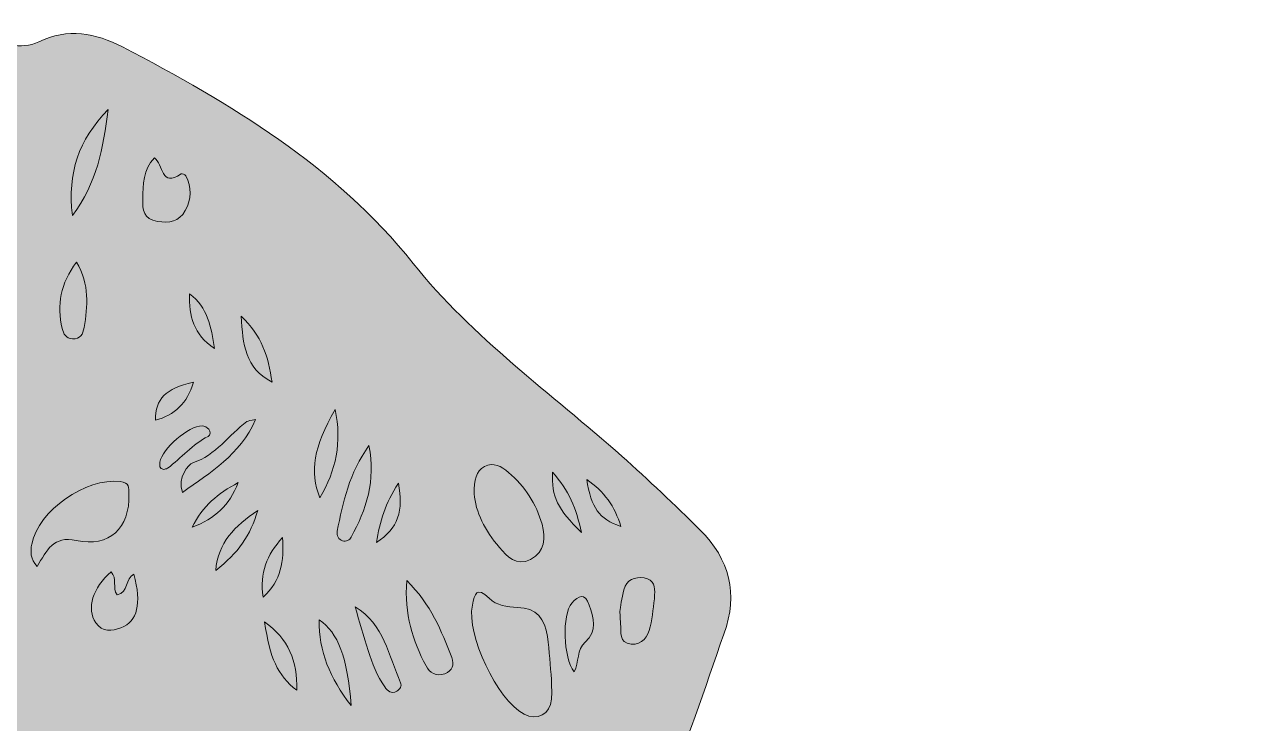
# Model space of a CAD drawing. Extents: x 702 to 1358, y -1339 to -460.
# Drawn here: x 1224.7 to 1358.4, y -767.5 to -690.4 of the extents above; entities that cross this region are included whole.
import ezdxf

# ---------------------------------------------------------------- set-up
doc = ezdxf.new("R2010")
doc.units = 0
doc.header["$MEASUREMENT"] = 0
doc.layers.add('katman 1', color=7, linetype='Continuous')

# ---------------------------------------------------------------- blocks, each defined once
blk = doc.blocks.new('block 2')
at = {"layer": 'katman 1', "true_color": 0xffffff}
h = blk.add_hatch(color=7, dxfattribs=at)
h.dxf.hatch_style = 2
edge = h.paths.add_edge_path()
edge.add_spline(control_points=[(1177.06, -716.67), (1179.68, -715.76), (1182.33, -715.51), (1184.85, -716.21), (1187.7, -717.01), (1189.81, -716.11), (1191.77, -714.26), (1197.84, -708.51), (1203.97, -702.82), (1209.95, -696.97), (1213.72, -693.28), (1217.85, -691.21), (1223.24, -692.66), (1224.25, -692.93), (1225.34, -692.82), (1226.32, -692.36), (1229.51, -690.83), (1232.58, -691.37), (1235.55, -692.92), (1247.48, -699.17), (1258.93, -705.94), (1267.59, -716.77), (1274.14, -724.95), (1282.78, -731.08), (1290.59, -738.01), (1293.55, -740.64), (1296.42, -743.37), (1299.23, -746.15), (1302.49, -749.38), (1303.46, -753.15), (1301.86, -757.61), (1299.69, -763.64), (1297.91, -769.8), (1294.88, -775.49), (1293.69, -777.74), (1292.33, -779.9), (1290.61, -781.77), (1289.56, -782.93), (1289.18, -784.13), (1289.47, -785.65), (1290.04, -788.57), (1289.19, -790.58), (1286.49, -792.37), (1278.05, -797.96), (1271.11, -805.21), (1265.57, -813.64), (1255.54, -828.89), (1244.19, -843.12), (1232.5, -857.09), (1218.29, -874.06), (1205.8, -892.28), (1193.17, -910.4), (1177.92, -932.27), (1162.11, -953.7), (1143.72, -973.1), (1135.9, -981.34), (1127.65, -989.12), (1118.9, -996.38), (1115.47, -999.23), (1115.39, -1000.23), (1118.28, -1003.69), (1130.39, -1018.17), (1143.2, -1032.14), (1153.76, -1047.83), (1175.99, -1080.84), (1201.85, -1111), (1226.96, -1141.76), (1237.58, -1154.76), (1248.13, -1167.81), (1256.68, -1182.35), (1260.02, -1188.02), (1264.3, -1193.02), (1269.07, -1197.6), (1281.48, -1209.49), (1292.09, -1222.9), (1301.45, -1237.25), (1315.68, -1259.06), (1332.01, -1279.21), (1349.13, -1298.77), (1352.29, -1302.38), (1355.04, -1306.3), (1357.07, -1310.62), (1358.29, -1313.22), (1358.4, -1316.13), (1356.89, -1318.75), (1352.5, -1326.4), (1346.3, -1332.39), (1339.28, -1337.6), (1337.79, -1338.7), (1335.79, -1338.64), (1334.58, -1338.03), (1331.65, -1336.54), (1328.39, -1336.5), (1325.43, -1335.26), (1318.52, -1332.38), (1312.57, -1328.08), (1306.79, -1323.46), (1296.11, -1314.95), (1285.73, -1306.05), (1275.28, -1297.27), (1272.81, -1295.2), (1270.29, -1293.15), (1267.4, -1291.78), (1257.4, -1287.02), (1249.67, -1279.58), (1242.35, -1271.51), (1227.71, -1255.36), (1213.52, -1238.83), (1199.15, -1222.45), (1197.45, -1220.51), (1195.5, -1218.95), (1193.21, -1217.79), (1167.66, -1204.86), (1144.37, -1188.55), (1123.8, -1168.76), (1094.46, -1140.55), (1063.53, -1114.09), (1033.99, -1086.12), (1030.76, -1083.07), (1030.37, -1083.16), (1027.09, -1086.3), (1010.64, -1102.05), (993.63, -1117.19), (976.68, -1132.39), (961.84, -1145.7), (947.41, -1159.44), (932.86, -1173.07), (916.23, -1188.66), (897.84, -1201.92), (877.66, -1212.51), (868.29, -1217.42), (860.49, -1223.95), (853.6, -1231.86), (840.41, -1247), (827.47, -1262.35), (813.71, -1276.98), (809.54, -1281.4), (805.06, -1285.53), (799.67, -1288.33), (790.56, -1293.06), (782.83, -1299.56), (775.13, -1306.19), (765.23, -1314.71), (755.14, -1323.01), (744.36, -1330.42), (738.85, -1334.2), (732.65, -1336.25), (726.34, -1338.06), (724.84, -1338.49), (723.33, -1338.23), (721.87, -1337.32), (715.82, -1333.53), (710.86, -1328.66), (706.81, -1322.82), (702.27, -1316.27), (702.25, -1312.59), (706.77, -1306.08), (711.8, -1298.83), (717.44, -1292.07), (723.25, -1285.46), (736.25, -1270.69), (747.91, -1254.91), (758.79, -1238.55), (768.54, -1223.89), (779.26, -1210.09), (792.01, -1197.88), (796.92, -1193.16), (801.21, -1187.82), (804.68, -1181.97), (813.39, -1167.26), (824.23, -1154.17), (835.02, -1141.01), (853.96, -1117.92), (873.56, -1095.34), (890.96, -1071.05), (907.27, -1048.29), (924.28, -1026.07), (941.84, -1004.26), (945.42, -999.81), (945.38, -999.26), (941.07, -995.58), (915.86, -974.03), (894.69, -948.87), (876.11, -921.56), (857.07, -893.57), (836.52, -866.76), (815.29, -840.44), (807.84, -831.2), (801.27, -821.3), (794.26, -811.74), (789.06, -804.66), (782.82, -798.56), (775.85, -793.21), (772.88, -790.92), (770.52, -788.33), (771.53, -784.14), (771.68, -783.5), (771.37, -782.94), (770.99, -782.49), (765.14, -775.52), (762.27, -767.15), (759.63, -758.66), (759.26, -757.45), (758.94, -756.22), (758.52, -755.03), (757.55, -752.34), (758.23, -750), (760.14, -748.04), (765.39, -742.64), (770.51, -737.11), (776.96, -733), (781.47, -730.14), (785.08, -726.19), (788.34, -721.98), (796.79, -711.13), (807.29, -702.82), (819.53, -696.65), (821.28, -695.77), (822.74, -694.5), (824.35, -693.41), (827.83, -691.05), (831.44, -690.43), (835.24, -692.67), (836.05, -693.15), (836.86, -693.3), (837.8, -692.92), (841.14, -691.61), (844.17, -692.49), (847.22, -694.08), (855.41, -698.34), (861.9, -704.55), (867.55, -711.69), (874.8, -720.85), (883.46, -728.69), (891.17, -737.41), (892.96, -739.43), (895.08, -741.12), (897.41, -742.49), (904.83, -746.86), (909.59, -753.33), (912.31, -761.38), (913.2, -764.02), (914.29, -766.5), (915.98, -768.74), (935.88, -794.96), (955.59, -821.33), (975.71, -847.38), (982.27, -855.86), (989.99, -863.44), (996.99, -871.59), (1004.73, -880.59), (1011.71, -890.22), (1019.94, -898.79), (1022.58, -901.54), (1025.26, -904.25), (1028.02, -906.87), (1030.3, -909.03), (1030.99, -909.02), (1033.25, -906.78), (1038.56, -901.53), (1043.61, -896.02), (1048.33, -890.23), (1061.76, -873.74), (1076.36, -858.25), (1089.82, -841.78), (1103.53, -825.01), (1116.23, -807.47), (1129.35, -790.24), (1133.96, -784.18), (1138.62, -778.16), (1143.31, -772.16), (1145.72, -769.07), (1147.55, -765.68), (1148.72, -761.95), (1151.6, -752.76), (1157.34, -745.89), (1165.61, -741.09), (1167.19, -740.17), (1168.48, -739.05), (1169.61, -737.61), (1173.94, -732.06), (1179.41, -727.56), (1183.97, -722.22), (1184.86, -721.18), (1186.62, -720.03), (1186.14, -718.9), (1185.64, -717.72), (1183.58, -718.2), (1182.21, -718.05), (1180.44, -717.85), (1178.61, -718.06), (1177.06, -716.67)], knot_values=[0, 0, 0, 0, 1, 1, 1, 2, 2, 2, 3, 3, 3, 4, 4, 4, 5, 5, 5, 6, 6, 6, 7, 7, 7, 8, 8, 8, 9, 9, 9, 10, 10, 10, 11, 11, 11, 12, 12, 12, 13, 13, 13, 14, 14, 14, 15, 15, 15, 16, 16, 16, 17, 17, 17, 18, 18, 18, 19, 19, 19, 20, 20, 20, 21, 21, 21, 22, 22, 22, 23, 23, 23, 24, 24, 24, 25, 25, 25, 26, 26, 26, 27, 27, 27, 28, 28, 28, 29, 29, 29, 30, 30, 30, 31, 31, 31, 32, 32, 32, 33, 33, 33, 34, 34, 34, 35, 35, 35, 36, 36, 36, 37, 37, 37, 38, 38, 38, 39, 39, 39, 40, 40, 40, 41, 41, 41, 42, 42, 42, 43, 43, 43, 44, 44, 44, 45, 45, 45, 46, 46, 46, 47, 47, 47, 48, 48, 48, 49, 49, 49, 50, 50, 50, 51, 51, 51, 52, 52, 52, 53, 53, 53, 54, 54, 54, 55, 55, 55, 56, 56, 56, 57, 57, 57, 58, 58, 58, 59, 59, 59, 60, 60, 60, 61, 61, 61, 62, 62, 62, 63, 63, 63, 64, 64, 64, 65, 65, 65, 66, 66, 66, 67, 67, 67, 68, 68, 68, 69, 69, 69, 70, 70, 70, 71, 71, 71, 72, 72, 72, 73, 73, 73, 74, 74, 74, 75, 75, 75, 76, 76, 76, 77, 77, 77, 78, 78, 78, 79, 79, 79, 80, 80, 80, 81, 81, 81, 82, 82, 82, 83, 83, 83, 84, 84, 84, 85, 85, 85, 86, 86, 86, 87, 87, 87, 88, 88, 88, 89, 89, 89, 90, 90, 90, 91, 91, 91, 92, 92, 92, 93, 93, 93, 94, 94, 94, 95, 95, 95, 96, 96, 96, 97, 97, 97, 97], degree=3, periodic=1)
at = {"layer": 'katman 1', "true_color": 0xf80000}
h = blk.add_hatch(color=1, dxfattribs=at)
h.dxf.hatch_style = 2
edge = h.paths.add_edge_path()
edge.add_spline(control_points=[(1230.02, -711.5), (1229.49, -706.77), (1230.66, -703.23), (1233.98, -699.8), (1233.4, -704.15), (1232.76, -707.87), (1230.02, -711.5)], knot_values=[0, 0, 0, 0, 1, 1, 1, 2, 2, 2, 2], degree=3, periodic=1)
at = {"layer": 'katman 1', "true_color": 0xfc0000}
h = blk.add_hatch(color=1, dxfattribs=at)
h.dxf.hatch_style = 2
edge = h.paths.add_edge_path()
edge.add_spline(control_points=[(1239.06, -705.14), (1240.04, -705.83), (1239.77, -708.5), (1242.02, -706.91), (1242.1, -706.85), (1242.45, -706.99), (1242.52, -707.12), (1243.17, -708.4), (1243.18, -709.7), (1242.47, -710.96), (1241.78, -712.2), (1240.69, -712.35), (1239.39, -712.15), (1237.86, -711.93), (1237.73, -710.84), (1237.78, -709.68), (1237.85, -708.09), (1237.79, -706.43), (1239.06, -705.14)], knot_values=[0, 0, 0, 0, 1, 1, 1, 2, 2, 2, 3, 3, 3, 4, 4, 4, 5, 5, 5, 6, 6, 6, 6], degree=3, periodic=1)
at = {"layer": 'katman 1', "true_color": 0xf80000}
h = blk.add_hatch(color=1, dxfattribs=at)
h.dxf.hatch_style = 2
edge = h.paths.add_edge_path()
edge.add_spline(control_points=[(1230.47, -716.63), (1231.95, -719.13), (1231.71, -721.48), (1231.32, -723.84), (1231.2, -724.56), (1230.89, -725.12), (1230.04, -725.1), (1229.31, -725.07), (1229.04, -724.54), (1228.9, -723.93), (1228.29, -721.36), (1228.72, -719), (1230.47, -716.63)], knot_values=[0, 0, 0, 0, 1, 1, 1, 2, 2, 2, 3, 3, 3, 4, 4, 4, 4], degree=3, periodic=1)
at = {"layer": 'katman 1', "true_color": 0xf10000}
h = blk.add_hatch(color=1, dxfattribs=at)
h.dxf.hatch_style = 2
edge = h.paths.add_edge_path()
edge.add_spline(control_points=[(1245.7, -726.15), (1243.32, -724.57), (1242.91, -722.58), (1242.92, -720.11), (1244.99, -721.66), (1245.29, -723.7), (1245.7, -726.15)], knot_values=[0, 0, 0, 0, 1, 1, 1, 2, 2, 2, 2], degree=3, periodic=1)
at = {"layer": 'katman 1', "true_color": 0xf40000}
h = blk.add_hatch(color=1, dxfattribs=at)
h.dxf.hatch_style = 2
edge = h.paths.add_edge_path()
edge.add_spline(control_points=[(1252.04, -729.86), (1249.03, -728.23), (1248.83, -725.76), (1248.63, -722.59), (1250.91, -724.77), (1251.61, -726.99), (1252.04, -729.86)], knot_values=[0, 0, 0, 0, 1, 1, 1, 2, 2, 2, 2], degree=3, periodic=1)
at = {"layer": 'katman 1', "true_color": 0xf00000}
h = blk.add_hatch(color=1, dxfattribs=at)
h.dxf.hatch_style = 2
edge = h.paths.add_edge_path()
edge.add_spline(control_points=[(1243.36, -729.87), (1242.7, -732.23), (1241.28, -733.47), (1239.17, -734.06), (1239.2, -731.68), (1240.25, -730.58), (1243.36, -729.87)], knot_values=[0, 0, 0, 0, 1, 1, 1, 2, 2, 2, 2], degree=3, periodic=1)
at = {"layer": 'katman 1', "true_color": 0xf90000}
h = blk.add_hatch(color=1, dxfattribs=at)
h.dxf.hatch_style = 2
edge = h.paths.add_edge_path()
edge.add_spline(control_points=[(1258.99, -732.87), (1259.75, -736.5), (1259.1, -739.57), (1257.3, -742.59), (1256.16, -739.68), (1256.61, -737.03), (1258.99, -732.87)], knot_values=[0, 0, 0, 0, 1, 1, 1, 2, 2, 2, 2], degree=3, periodic=1)
at = {"layer": 'katman 1', "true_color": 0xf30000}
h = blk.add_hatch(color=1, dxfattribs=at)
h.dxf.hatch_style = 2
edge = h.paths.add_edge_path()
edge.add_spline(control_points=[(1240.09, -739.47), (1239.57, -739.4), (1239.63, -739.08), (1239.68, -738.68), (1239.88, -737.23), (1242.86, -734.62), (1244.34, -734.68), (1244.59, -734.69), (1244.88, -734.86), (1245.07, -735.05), (1245.3, -735.29), (1245.25, -735.7), (1244.99, -735.83), (1243.26, -736.71), (1242.04, -738.22), (1240.5, -739.35), (1240.39, -739.43), (1240.23, -739.43), (1240.09, -739.47)], knot_values=[0, 0, 0, 0, 1, 1, 1, 2, 2, 2, 3, 3, 3, 4, 4, 4, 5, 5, 5, 6, 6, 6, 6], degree=3, periodic=1)
at = {"layer": 'katman 1', "true_color": 0xf40000}
h = blk.add_hatch(color=1, dxfattribs=at)
h.dxf.hatch_style = 2
edge = h.paths.add_edge_path()
edge.add_spline(control_points=[(1250.22, -733.99), (1248.47, -737.89), (1245.27, -739.77), (1242.17, -742), (1241.55, -740.35), (1242.86, -738.89), (1243.29, -738.75), (1245.87, -737.91), (1247.25, -735.67), (1249.26, -734.2), (1249.41, -734.09), (1249.66, -734.11), (1250.22, -733.99)], knot_values=[0, 0, 0, 0, 1, 1, 1, 2, 2, 2, 3, 3, 3, 4, 4, 4, 4], degree=3, periodic=1)
at = {"layer": 'katman 1', "true_color": 0xf50000}
h = blk.add_hatch(color=1, dxfattribs=at)
h.dxf.hatch_style = 2
edge = h.paths.add_edge_path()
edge.add_spline(control_points=[(1262.72, -736.83), (1263.48, -740.76), (1262.43, -743.9), (1260.76, -746.92), (1260.59, -747.24), (1260.2, -747.49), (1259.82, -747.34), (1259.39, -747.18), (1259.12, -746.79), (1259.22, -746.28), (1259.83, -743.09), (1260.55, -739.93), (1262.72, -736.83)], knot_values=[0, 0, 0, 0, 1, 1, 1, 2, 2, 2, 3, 3, 3, 4, 4, 4, 4], degree=3, periodic=1)
at = {"layer": 'katman 1', "true_color": 0xfd0000}
h = blk.add_hatch(color=1, dxfattribs=at)
h.dxf.hatch_style = 2
edge = h.paths.add_edge_path()
edge.add_spline(control_points=[(1274.32, -742.15), (1274.33, -740.64), (1274.49, -739.66), (1275.47, -739.16), (1276.47, -738.64), (1277.31, -739.13), (1278.1, -739.8), (1279.91, -741.34), (1281.17, -743.26), (1281.8, -745.52), (1282.21, -746.99), (1282.17, -748.56), (1280.52, -749.39), (1278.97, -750.18), (1277.96, -749.08), (1277.1, -748.07), (1275.54, -746.23), (1274.45, -744.14), (1274.32, -742.15)], knot_values=[0, 0, 0, 0, 1, 1, 1, 2, 2, 2, 3, 3, 3, 4, 4, 4, 5, 5, 5, 6, 6, 6, 6], degree=3, periodic=1)
h = blk.add_hatch(color=1, dxfattribs=at)
h.dxf.hatch_style = 2
edge = h.paths.add_edge_path()
edge.add_spline(control_points=[(1226.13, -750.16), (1225.37, -749.35), (1225.39, -748.51), (1225.54, -747.71), (1226.27, -743.99), (1231.5, -740.37), (1235.28, -740.8), (1236.33, -740.91), (1236.24, -741.52), (1236.26, -742.16), (1236.37, -745.96), (1234.11, -748.1), (1230.45, -747.29), (1227.93, -746.74), (1227.2, -748.41), (1226.13, -750.16)], knot_values=[0, 0, 0, 0, 1, 1, 1, 2, 2, 2, 3, 3, 3, 4, 4, 4, 5, 5, 5, 5], degree=3, periodic=1)
at = {"layer": 'katman 1', "true_color": 0xef0000}
h = blk.add_hatch(color=1, dxfattribs=at)
h.dxf.hatch_style = 2
edge = h.paths.add_edge_path()
edge.add_spline(control_points=[(1286.14, -746.43), (1283.49, -743.82), (1282.85, -742.5), (1282.97, -739.79), (1284.73, -741.74), (1285.6, -743.81), (1286.14, -746.43)], knot_values=[0, 0, 0, 0, 1, 1, 1, 2, 2, 2, 2], degree=3, periodic=1)
at = {"layer": 'katman 1', "true_color": 0xec0000}
h = blk.add_hatch(color=1, dxfattribs=at)
h.dxf.hatch_style = 2
edge = h.paths.add_edge_path()
edge.add_spline(control_points=[(1286.74, -740.58), (1288.63, -741.88), (1289.84, -743.55), (1290.49, -745.75), (1288.08, -744.91), (1287.21, -743.7), (1286.74, -740.58)], knot_values=[0, 0, 0, 0, 1, 1, 1, 2, 2, 2, 2], degree=3, periodic=1)
at = {"layer": 'katman 1', "true_color": 0xef0000}
h = blk.add_hatch(color=1, dxfattribs=at)
h.dxf.hatch_style = 2
edge = h.paths.add_edge_path()
edge.add_spline(control_points=[(1248.31, -740.93), (1247.32, -743.45), (1245.79, -744.87), (1243.23, -745.85), (1244.41, -743.45), (1246.03, -742.14), (1248.31, -740.93)], knot_values=[0, 0, 0, 0, 1, 1, 1, 2, 2, 2, 2], degree=3, periodic=1)
at = {"layer": 'katman 1', "true_color": 0xe60101}
h = blk.add_hatch(color=1, dxfattribs=at)
h.dxf.hatch_style = 2
edge = h.paths.add_edge_path()
edge.add_spline(control_points=[(1265.96, -741), (1266.55, -743.99), (1265.95, -745.98), (1263.54, -747.53), (1263.94, -745.2), (1264.5, -743.2), (1265.96, -741)], knot_values=[0, 0, 0, 0, 1, 1, 1, 2, 2, 2, 2], degree=3, periodic=1)
at = {"layer": 'katman 1', "true_color": 0xec0101}
h = blk.add_hatch(color=1, dxfattribs=at)
h.dxf.hatch_style = 2
edge = h.paths.add_edge_path()
edge.add_spline(control_points=[(1250.45, -744), (1249.67, -746.75), (1248.31, -748.66), (1245.82, -750.61), (1246.1, -747.53), (1247.89, -745.71), (1250.45, -744)], knot_values=[0, 0, 0, 0, 1, 1, 1, 2, 2, 2, 2], degree=3, periodic=1)
at = {"layer": 'katman 1', "true_color": 0xf40000}
h = blk.add_hatch(color=1, dxfattribs=at)
h.dxf.hatch_style = 2
edge = h.paths.add_edge_path()
edge.add_spline(control_points=[(1253.19, -746.98), (1253.39, -749.61), (1253.05, -751.68), (1251.06, -753.54), (1250.65, -750.84), (1251.45, -748.94), (1253.19, -746.98)], knot_values=[0, 0, 0, 0, 1, 1, 1, 2, 2, 2, 2], degree=3, periodic=1)
at = {"layer": 'katman 1', "true_color": 0xfb0000}
h = blk.add_hatch(color=1, dxfattribs=at)
h.dxf.hatch_style = 2
edge = h.paths.add_edge_path()
edge.add_spline(control_points=[(1234.29, -750.77), (1234.99, -751.46), (1234.4, -752.51), (1234.95, -753.28), (1236.24, -753.05), (1235.83, -751.47), (1236.8, -751.01), (1237.66, -754.3), (1237.23, -756.18), (1235.38, -756.91), (1234.38, -757.31), (1233.34, -757.45), (1232.6, -756.36), (1231.55, -754.83), (1232.27, -752.46), (1234.29, -750.77)], knot_values=[0, 0, 0, 0, 1, 1, 1, 2, 2, 2, 3, 3, 3, 4, 4, 4, 5, 5, 5, 5], degree=3, periodic=1)
at = {"layer": 'katman 1', "true_color": 0xfc0000}
h = blk.add_hatch(color=1, dxfattribs=at)
h.dxf.hatch_style = 2
edge = h.paths.add_edge_path()
edge.add_spline(control_points=[(1290.39, -755.13), (1290.47, -754.62), (1290.57, -753.66), (1290.82, -752.73), (1291.12, -751.6), (1292.02, -751.28), (1293.08, -751.43), (1294.16, -751.6), (1294.28, -752.47), (1294.22, -753.3), (1294.13, -754.48), (1293.98, -755.66), (1293.73, -756.81), (1293.49, -757.88), (1292.88, -758.83), (1291.63, -758.72), (1290.22, -758.6), (1290.55, -757.38), (1290.47, -756.47), (1290.44, -756.17), (1290.43, -755.88), (1290.39, -755.13)], knot_values=[0, 0, 0, 0, 1, 1, 1, 2, 2, 2, 3, 3, 3, 4, 4, 4, 5, 5, 5, 6, 6, 6, 7, 7, 7, 7], degree=3, periodic=1)
at = {"layer": 'katman 1', "true_color": 0xf90000}
h = blk.add_hatch(color=1, dxfattribs=at)
h.dxf.hatch_style = 2
edge = h.paths.add_edge_path()
edge.add_spline(control_points=[(1266.88, -751.72), (1269.6, -754.35), (1270.69, -757.28), (1271.84, -760.18), (1272.18, -761.03), (1271.92, -761.64), (1271.08, -761.98), (1270.12, -762.36), (1269.42, -761.86), (1269.02, -761.11), (1267.53, -758.35), (1266.62, -755.43), (1266.88, -751.72)], knot_values=[0, 0, 0, 0, 1, 1, 1, 2, 2, 2, 3, 3, 3, 4, 4, 4, 4], degree=3, periodic=1)
at = {"layer": 'katman 1', "true_color": 0xfd0000}
h = blk.add_hatch(color=1, dxfattribs=at)
h.dxf.hatch_style = 2
edge = h.paths.add_edge_path()
edge.add_spline(control_points=[(1282.85, -762.61), (1282.85, -763.43), (1282.9, -764.11), (1282.84, -764.77), (1282.69, -766.45), (1281.28, -767.21), (1279.82, -766.43), (1276.81, -764.82), (1273.46, -757.7), (1274.12, -754.43), (1274.38, -753.17), (1274.6, -752.32), (1275.97, -753.66), (1276.79, -754.46), (1277.97, -754.65), (1279.09, -754.67), (1281.22, -754.71), (1282.14, -755.98), (1282.39, -757.88), (1282.61, -759.5), (1282.71, -761.13), (1282.85, -762.61)], knot_values=[0, 0, 0, 0, 1, 1, 1, 2, 2, 2, 3, 3, 3, 4, 4, 4, 5, 5, 5, 6, 6, 6, 7, 7, 7, 7], degree=3, periodic=1)
at = {"layer": 'katman 1', "true_color": 0xf40000}
h = blk.add_hatch(color=1, dxfattribs=at)
h.dxf.hatch_style = 2
edge = h.paths.add_edge_path()
edge.add_spline(control_points=[(1285.35, -761.79), (1284.12, -760.19), (1283.99, -755.5), (1285.09, -754.2), (1285.81, -753.36), (1286.55, -753.03), (1287.01, -754.41), (1287.48, -755.82), (1287.98, -757.24), (1286.56, -758.5), (1285.64, -759.32), (1285.87, -760.69), (1285.35, -761.79)], knot_values=[0, 0, 0, 0, 1, 1, 1, 2, 2, 2, 3, 3, 3, 4, 4, 4, 4], degree=3, periodic=1)
at = {"layer": 'katman 1', "true_color": 0xf70000}
h = blk.add_hatch(color=1, dxfattribs=at)
h.dxf.hatch_style = 2
edge = h.paths.add_edge_path()
edge.add_spline(control_points=[(1261.19, -754.6), (1264.41, -756.55), (1264.87, -760), (1266.21, -762.97), (1266.36, -763.31), (1266.15, -763.69), (1265.79, -763.9), (1265.18, -764.27), (1264.78, -763.85), (1264.48, -763.44), (1263.61, -762.24), (1263.09, -760.84), (1262.63, -759.44), (1262.1, -757.84), (1261.67, -756.21), (1261.19, -754.6)], knot_values=[0, 0, 0, 0, 1, 1, 1, 2, 2, 2, 3, 3, 3, 4, 4, 4, 5, 5, 5, 5], degree=3, periodic=1)
at = {"layer": 'katman 1', "true_color": 0xef0000}
h = blk.add_hatch(color=1, dxfattribs=at)
h.dxf.hatch_style = 2
edge = h.paths.add_edge_path()
edge.add_spline(control_points=[(1251.22, -756.25), (1253.81, -758.19), (1254.89, -760.51), (1254.75, -763.81), (1252.63, -762.09), (1251.78, -760.28), (1251.22, -756.25)], knot_values=[0, 0, 0, 0, 1, 1, 1, 2, 2, 2, 2], degree=3, periodic=1)
at = {"layer": 'katman 1', "true_color": 0xf20000}
h = blk.add_hatch(color=1, dxfattribs=at)
h.dxf.hatch_style = 2
edge = h.paths.add_edge_path()
edge.add_spline(control_points=[(1260.76, -765.49), (1258.41, -762.42), (1257.15, -759.52), (1257.24, -756.04), (1259.33, -757.5), (1260.34, -760.11), (1260.76, -765.49)], knot_values=[0, 0, 0, 0, 1, 1, 1, 2, 2, 2, 2], degree=3, periodic=1)
at = {"layer": 'katman 1', "lineweight": 0}
for points, knots in [([(1177.06, -716.67), (1179.68, -715.76), (1182.33, -715.51), (1184.85, -716.21), (1187.7, -717.01), (1189.81, -716.11), (1191.77, -714.26), (1197.84, -708.51), (1203.97, -702.82), (1209.95, -696.97), (1213.72, -693.28), (1217.85, -691.21), (1223.24, -692.66), (1224.25, -692.93), (1225.34, -692.82), (1226.32, -692.36), (1229.51, -690.83), (1232.58, -691.37), (1235.55, -692.92), (1247.48, -699.17), (1258.93, -705.94), (1267.59, -716.77), (1274.14, -724.95), (1282.78, -731.08), (1290.59, -738.01), (1293.55, -740.64), (1296.42, -743.37), (1299.23, -746.15), (1302.49, -749.38), (1303.46, -753.15), (1301.86, -757.61), (1299.69, -763.64), (1297.91, -769.8), (1294.88, -775.49), (1293.69, -777.74), (1292.33, -779.9), (1290.61, -781.77), (1289.56, -782.93), (1289.18, -784.13), (1289.47, -785.65), (1290.04, -788.57), (1289.19, -790.58), (1286.49, -792.37), (1278.05, -797.96), (1271.11, -805.21), (1265.57, -813.64), (1255.54, -828.89), (1244.19, -843.12), (1232.5, -857.09), (1218.29, -874.06), (1205.8, -892.28), (1193.17, -910.4), (1177.92, -932.27), (1162.11, -953.7), (1143.72, -973.1), (1135.9, -981.34), (1127.65, -989.12), (1118.9, -996.38), (1115.47, -999.23), (1115.39, -1000.23), (1118.28, -1003.69), (1130.39, -1018.17), (1143.2, -1032.14), (1153.76, -1047.83), (1175.99, -1080.84), (1201.85, -1111), (1226.96, -1141.76), (1237.58, -1154.76), (1248.13, -1167.81), (1256.68, -1182.35), (1260.02, -1188.02), (1264.3, -1193.02), (1269.07, -1197.6), (1281.48, -1209.49), (1292.09, -1222.9), (1301.45, -1237.25), (1315.68, -1259.06), (1332.01, -1279.21), (1349.13, -1298.77), (1352.29, -1302.38), (1355.04, -1306.3), (1357.07, -1310.62), (1358.29, -1313.22), (1358.4, -1316.13), (1356.89, -1318.75), (1352.5, -1326.4), (1346.3, -1332.39), (1339.28, -1337.6), (1337.79, -1338.7), (1335.79, -1338.64), (1334.58, -1338.03), (1331.65, -1336.54), (1328.39, -1336.5), (1325.43, -1335.26), (1318.52, -1332.38), (1312.57, -1328.08), (1306.79, -1323.46), (1296.11, -1314.95), (1285.73, -1306.05), (1275.28, -1297.27), (1272.81, -1295.2), (1270.29, -1293.15), (1267.4, -1291.78), (1257.4, -1287.02), (1249.67, -1279.58), (1242.35, -1271.51), (1227.71, -1255.36), (1213.52, -1238.83), (1199.15, -1222.45), (1197.45, -1220.51), (1195.5, -1218.95), (1193.21, -1217.79), (1167.66, -1204.86), (1144.37, -1188.55), (1123.8, -1168.76), (1094.46, -1140.55), (1063.53, -1114.09), (1033.99, -1086.12), (1030.76, -1083.07), (1030.37, -1083.16), (1027.09, -1086.3), (1010.64, -1102.05), (993.63, -1117.19), (976.68, -1132.39), (961.84, -1145.7), (947.41, -1159.44), (932.86, -1173.07), (916.23, -1188.66), (897.84, -1201.92), (877.66, -1212.51), (868.29, -1217.42), (860.49, -1223.95), (853.6, -1231.86), (840.41, -1247), (827.47, -1262.35), (813.71, -1276.98), (809.54, -1281.4), (805.06, -1285.53), (799.67, -1288.33), (790.56, -1293.06), (782.83, -1299.56), (775.13, -1306.19), (765.23, -1314.71), (755.14, -1323.01), (744.36, -1330.42), (738.85, -1334.2), (732.65, -1336.25), (726.34, -1338.06), (724.84, -1338.49), (723.33, -1338.23), (721.87, -1337.32), (715.82, -1333.53), (710.86, -1328.66), (706.81, -1322.82), (702.27, -1316.27), (702.25, -1312.59), (706.77, -1306.08), (711.8, -1298.83), (717.44, -1292.07), (723.25, -1285.46), (736.25, -1270.69), (747.91, -1254.91), (758.79, -1238.55), (768.54, -1223.89), (779.26, -1210.09), (792.01, -1197.88), (796.92, -1193.16), (801.21, -1187.82), (804.68, -1181.97), (813.39, -1167.26), (824.23, -1154.17), (835.02, -1141.01), (853.96, -1117.92), (873.56, -1095.34), (890.96, -1071.05), (907.27, -1048.29), (924.28, -1026.07), (941.84, -1004.26), (945.42, -999.81), (945.38, -999.26), (941.07, -995.58), (915.86, -974.03), (894.69, -948.87), (876.11, -921.56), (857.07, -893.57), (836.52, -866.76), (815.29, -840.44), (807.84, -831.2), (801.27, -821.3), (794.26, -811.74), (789.06, -804.66), (782.82, -798.56), (775.85, -793.21), (772.88, -790.92), (770.52, -788.33), (771.53, -784.14), (771.68, -783.5), (771.37, -782.94), (770.99, -782.49), (765.14, -775.52), (762.27, -767.15), (759.63, -758.66), (759.26, -757.45), (758.94, -756.22), (758.52, -755.03), (757.55, -752.34), (758.23, -750), (760.14, -748.04), (765.39, -742.64), (770.51, -737.11), (776.96, -733), (781.47, -730.14), (785.08, -726.19), (788.34, -721.98), (796.79, -711.13), (807.29, -702.82), (819.53, -696.65), (821.28, -695.77), (822.74, -694.5), (824.35, -693.41), (827.83, -691.05), (831.44, -690.43), (835.24, -692.67), (836.05, -693.15), (836.86, -693.3), (837.8, -692.92), (841.14, -691.61), (844.17, -692.49), (847.22, -694.08), (855.41, -698.34), (861.9, -704.55), (867.55, -711.69), (874.8, -720.85), (883.46, -728.69), (891.17, -737.41), (892.96, -739.43), (895.08, -741.12), (897.41, -742.49), (904.83, -746.86), (909.59, -753.33), (912.31, -761.38), (913.2, -764.02), (914.29, -766.5), (915.98, -768.74), (935.88, -794.96), (955.59, -821.33), (975.71, -847.38), (982.27, -855.86), (989.99, -863.44), (996.99, -871.59), (1004.73, -880.59), (1011.71, -890.22), (1019.94, -898.79), (1022.58, -901.54), (1025.26, -904.25), (1028.02, -906.87), (1030.3, -909.03), (1030.99, -909.02), (1033.25, -906.78), (1038.56, -901.53), (1043.61, -896.02), (1048.33, -890.23), (1061.76, -873.74), (1076.36, -858.25), (1089.82, -841.78), (1103.53, -825.01), (1116.23, -807.47), (1129.35, -790.24), (1133.96, -784.18), (1138.62, -778.16), (1143.31, -772.16), (1145.72, -769.07), (1147.55, -765.68), (1148.72, -761.95), (1151.6, -752.76), (1157.34, -745.89), (1165.61, -741.09), (1167.19, -740.17), (1168.48, -739.05), (1169.61, -737.61), (1173.94, -732.06), (1179.41, -727.56), (1183.97, -722.22), (1184.86, -721.18), (1186.62, -720.03), (1186.14, -718.9), (1185.64, -717.72), (1183.58, -718.2), (1182.21, -718.05), (1180.44, -717.85), (1178.61, -718.06), (1177.06, -716.67)], [0, 0, 0, 0, 1, 1, 1, 2, 2, 2, 3, 3, 3, 4, 4, 4, 5, 5, 5, 6, 6, 6, 7, 7, 7, 8, 8, 8, 9, 9, 9, 10, 10, 10, 11, 11, 11, 12, 12, 12, 13, 13, 13, 14, 14, 14, 15, 15, 15, 16, 16, 16, 17, 17, 17, 18, 18, 18, 19, 19, 19, 20, 20, 20, 21, 21, 21, 22, 22, 22, 23, 23, 23, 24, 24, 24, 25, 25, 25, 26, 26, 26, 27, 27, 27, 28, 28, 28, 29, 29, 29, 30, 30, 30, 31, 31, 31, 32, 32, 32, 33, 33, 33, 34, 34, 34, 35, 35, 35, 36, 36, 36, 37, 37, 37, 38, 38, 38, 39, 39, 39, 40, 40, 40, 41, 41, 41, 42, 42, 42, 43, 43, 43, 44, 44, 44, 45, 45, 45, 46, 46, 46, 47, 47, 47, 48, 48, 48, 49, 49, 49, 50, 50, 50, 51, 51, 51, 52, 52, 52, 53, 53, 53, 54, 54, 54, 55, 55, 55, 56, 56, 56, 57, 57, 57, 58, 58, 58, 59, 59, 59, 60, 60, 60, 61, 61, 61, 62, 62, 62, 63, 63, 63, 64, 64, 64, 65, 65, 65, 66, 66, 66, 67, 67, 67, 68, 68, 68, 69, 69, 69, 70, 70, 70, 71, 71, 71, 72, 72, 72, 73, 73, 73, 74, 74, 74, 75, 75, 75, 76, 76, 76, 77, 77, 77, 78, 78, 78, 79, 79, 79, 80, 80, 80, 81, 81, 81, 82, 82, 82, 83, 83, 83, 84, 84, 84, 85, 85, 85, 86, 86, 86, 87, 87, 87, 88, 88, 88, 89, 89, 89, 90, 90, 90, 91, 91, 91, 92, 92, 92, 93, 93, 93, 94, 94, 94, 95, 95, 95, 96, 96, 96, 97, 97, 97, 97]), ([(1230.02, -711.5), (1229.49, -706.77), (1230.66, -703.23), (1233.98, -699.8), (1233.4, -704.15), (1232.76, -707.87), (1230.02, -711.5)], [0, 0, 0, 0, 1, 1, 1, 2, 2, 2, 2]), ([(1239.06, -705.14), (1240.04, -705.83), (1239.77, -708.5), (1242.02, -706.91), (1242.1, -706.85), (1242.45, -706.99), (1242.52, -707.12), (1243.17, -708.4), (1243.18, -709.7), (1242.47, -710.96), (1241.78, -712.2), (1240.69, -712.35), (1239.39, -712.15), (1237.86, -711.93), (1237.73, -710.84), (1237.78, -709.68), (1237.85, -708.09), (1237.79, -706.43), (1239.06, -705.14)], [0, 0, 0, 0, 1, 1, 1, 2, 2, 2, 3, 3, 3, 4, 4, 4, 5, 5, 5, 6, 6, 6, 6]), ([(1230.47, -716.63), (1231.95, -719.13), (1231.71, -721.48), (1231.32, -723.84), (1231.2, -724.56), (1230.89, -725.12), (1230.04, -725.1), (1229.31, -725.07), (1229.04, -724.54), (1228.9, -723.93), (1228.29, -721.36), (1228.72, -719), (1230.47, -716.63)], [0, 0, 0, 0, 1, 1, 1, 2, 2, 2, 3, 3, 3, 4, 4, 4, 4]), ([(1245.7, -726.15), (1243.32, -724.57), (1242.91, -722.58), (1242.92, -720.11), (1244.99, -721.66), (1245.29, -723.7), (1245.7, -726.15)], [0, 0, 0, 0, 1, 1, 1, 2, 2, 2, 2]), ([(1252.04, -729.86), (1249.03, -728.23), (1248.83, -725.76), (1248.63, -722.59), (1250.91, -724.77), (1251.61, -726.99), (1252.04, -729.86)], [0, 0, 0, 0, 1, 1, 1, 2, 2, 2, 2]), ([(1243.36, -729.87), (1242.7, -732.23), (1241.28, -733.47), (1239.17, -734.06), (1239.2, -731.68), (1240.25, -730.58), (1243.36, -729.87)], [0, 0, 0, 0, 1, 1, 1, 2, 2, 2, 2]), ([(1258.99, -732.87), (1259.75, -736.5), (1259.1, -739.57), (1257.3, -742.59), (1256.16, -739.68), (1256.61, -737.03), (1258.99, -732.87)], [0, 0, 0, 0, 1, 1, 1, 2, 2, 2, 2]), ([(1240.09, -739.47), (1239.57, -739.4), (1239.63, -739.08), (1239.68, -738.68), (1239.88, -737.23), (1242.86, -734.62), (1244.34, -734.68), (1244.59, -734.69), (1244.88, -734.86), (1245.07, -735.05), (1245.3, -735.29), (1245.25, -735.7), (1244.99, -735.83), (1243.26, -736.71), (1242.04, -738.22), (1240.5, -739.35), (1240.39, -739.43), (1240.23, -739.43), (1240.09, -739.47)], [0, 0, 0, 0, 1, 1, 1, 2, 2, 2, 3, 3, 3, 4, 4, 4, 5, 5, 5, 6, 6, 6, 6]), ([(1250.22, -733.99), (1248.47, -737.89), (1245.27, -739.77), (1242.17, -742), (1241.55, -740.35), (1242.86, -738.89), (1243.29, -738.75), (1245.87, -737.91), (1247.25, -735.67), (1249.26, -734.2), (1249.41, -734.09), (1249.66, -734.11), (1250.22, -733.99)], [0, 0, 0, 0, 1, 1, 1, 2, 2, 2, 3, 3, 3, 4, 4, 4, 4]), ([(1262.72, -736.83), (1263.48, -740.76), (1262.43, -743.9), (1260.76, -746.92), (1260.59, -747.24), (1260.2, -747.49), (1259.82, -747.34), (1259.39, -747.18), (1259.12, -746.79), (1259.22, -746.28), (1259.83, -743.09), (1260.55, -739.93), (1262.72, -736.83)], [0, 0, 0, 0, 1, 1, 1, 2, 2, 2, 3, 3, 3, 4, 4, 4, 4]), ([(1274.32, -742.15), (1274.33, -740.64), (1274.49, -739.66), (1275.47, -739.16), (1276.47, -738.64), (1277.31, -739.13), (1278.1, -739.8), (1279.91, -741.34), (1281.17, -743.26), (1281.8, -745.52), (1282.21, -746.99), (1282.17, -748.56), (1280.52, -749.39), (1278.97, -750.18), (1277.96, -749.08), (1277.1, -748.07), (1275.54, -746.23), (1274.45, -744.14), (1274.32, -742.15)], [0, 0, 0, 0, 1, 1, 1, 2, 2, 2, 3, 3, 3, 4, 4, 4, 5, 5, 5, 6, 6, 6, 6]), ([(1226.13, -750.16), (1225.37, -749.35), (1225.39, -748.51), (1225.54, -747.71), (1226.27, -743.99), (1231.5, -740.37), (1235.28, -740.8), (1236.33, -740.91), (1236.24, -741.52), (1236.26, -742.16), (1236.37, -745.96), (1234.11, -748.1), (1230.45, -747.29), (1227.93, -746.74), (1227.2, -748.41), (1226.13, -750.16)], [0, 0, 0, 0, 1, 1, 1, 2, 2, 2, 3, 3, 3, 4, 4, 4, 5, 5, 5, 5]), ([(1286.14, -746.43), (1283.49, -743.82), (1282.85, -742.5), (1282.97, -739.79), (1284.73, -741.74), (1285.6, -743.81), (1286.14, -746.43)], [0, 0, 0, 0, 1, 1, 1, 2, 2, 2, 2]), ([(1286.74, -740.58), (1288.63, -741.88), (1289.84, -743.55), (1290.49, -745.75), (1288.08, -744.91), (1287.21, -743.7), (1286.74, -740.58)], [0, 0, 0, 0, 1, 1, 1, 2, 2, 2, 2]), ([(1248.31, -740.93), (1247.32, -743.45), (1245.79, -744.87), (1243.23, -745.85), (1244.41, -743.45), (1246.03, -742.14), (1248.31, -740.93)], [0, 0, 0, 0, 1, 1, 1, 2, 2, 2, 2]), ([(1265.96, -741), (1266.55, -743.99), (1265.95, -745.98), (1263.54, -747.53), (1263.94, -745.2), (1264.5, -743.2), (1265.96, -741)], [0, 0, 0, 0, 1, 1, 1, 2, 2, 2, 2]), ([(1250.45, -744), (1249.67, -746.75), (1248.31, -748.66), (1245.82, -750.61), (1246.1, -747.53), (1247.89, -745.71), (1250.45, -744)], [0, 0, 0, 0, 1, 1, 1, 2, 2, 2, 2]), ([(1253.19, -746.98), (1253.39, -749.61), (1253.05, -751.68), (1251.06, -753.54), (1250.65, -750.84), (1251.45, -748.94), (1253.19, -746.98)], [0, 0, 0, 0, 1, 1, 1, 2, 2, 2, 2]), ([(1234.29, -750.77), (1234.99, -751.46), (1234.4, -752.51), (1234.95, -753.28), (1236.24, -753.05), (1235.83, -751.47), (1236.8, -751.01), (1237.66, -754.3), (1237.23, -756.18), (1235.38, -756.91), (1234.38, -757.31), (1233.34, -757.45), (1232.6, -756.36), (1231.55, -754.83), (1232.27, -752.46), (1234.29, -750.77)], [0, 0, 0, 0, 1, 1, 1, 2, 2, 2, 3, 3, 3, 4, 4, 4, 5, 5, 5, 5]), ([(1290.39, -755.13), (1290.47, -754.62), (1290.57, -753.66), (1290.82, -752.73), (1291.12, -751.6), (1292.02, -751.28), (1293.08, -751.43), (1294.16, -751.6), (1294.28, -752.47), (1294.22, -753.3), (1294.13, -754.48), (1293.98, -755.66), (1293.73, -756.81), (1293.49, -757.88), (1292.88, -758.83), (1291.63, -758.72), (1290.22, -758.6), (1290.55, -757.38), (1290.47, -756.47), (1290.44, -756.17), (1290.43, -755.88), (1290.39, -755.13)], [0, 0, 0, 0, 1, 1, 1, 2, 2, 2, 3, 3, 3, 4, 4, 4, 5, 5, 5, 6, 6, 6, 7, 7, 7, 7]), ([(1266.88, -751.72), (1269.6, -754.35), (1270.69, -757.28), (1271.84, -760.18), (1272.18, -761.03), (1271.92, -761.64), (1271.08, -761.98), (1270.12, -762.36), (1269.42, -761.86), (1269.02, -761.11), (1267.53, -758.35), (1266.62, -755.43), (1266.88, -751.72)], [0, 0, 0, 0, 1, 1, 1, 2, 2, 2, 3, 3, 3, 4, 4, 4, 4]), ([(1282.85, -762.61), (1282.85, -763.43), (1282.9, -764.11), (1282.84, -764.77), (1282.69, -766.45), (1281.28, -767.21), (1279.82, -766.43), (1276.81, -764.82), (1273.46, -757.7), (1274.12, -754.43), (1274.38, -753.17), (1274.6, -752.32), (1275.97, -753.66), (1276.79, -754.46), (1277.97, -754.65), (1279.09, -754.67), (1281.22, -754.71), (1282.14, -755.98), (1282.39, -757.88), (1282.61, -759.5), (1282.71, -761.13), (1282.85, -762.61)], [0, 0, 0, 0, 1, 1, 1, 2, 2, 2, 3, 3, 3, 4, 4, 4, 5, 5, 5, 6, 6, 6, 7, 7, 7, 7]), ([(1285.35, -761.79), (1284.12, -760.19), (1283.99, -755.5), (1285.09, -754.2), (1285.81, -753.36), (1286.55, -753.03), (1287.01, -754.41), (1287.48, -755.82), (1287.98, -757.24), (1286.56, -758.5), (1285.64, -759.32), (1285.87, -760.69), (1285.35, -761.79)], [0, 0, 0, 0, 1, 1, 1, 2, 2, 2, 3, 3, 3, 4, 4, 4, 4]), ([(1261.19, -754.6), (1264.41, -756.55), (1264.87, -760), (1266.21, -762.97), (1266.36, -763.31), (1266.15, -763.69), (1265.79, -763.9), (1265.18, -764.27), (1264.78, -763.85), (1264.48, -763.44), (1263.61, -762.24), (1263.09, -760.84), (1262.63, -759.44), (1262.1, -757.84), (1261.67, -756.21), (1261.19, -754.6)], [0, 0, 0, 0, 1, 1, 1, 2, 2, 2, 3, 3, 3, 4, 4, 4, 5, 5, 5, 5]), ([(1251.22, -756.25), (1253.81, -758.19), (1254.89, -760.51), (1254.75, -763.81), (1252.63, -762.09), (1251.78, -760.28), (1251.22, -756.25)], [0, 0, 0, 0, 1, 1, 1, 2, 2, 2, 2]), ([(1260.76, -765.49), (1258.41, -762.42), (1257.15, -759.52), (1257.24, -756.04), (1259.33, -757.5), (1260.34, -760.11), (1260.76, -765.49)], [0, 0, 0, 0, 1, 1, 1, 2, 2, 2, 2])]:
    blk.add_open_spline(points, degree=3, knots=knots, dxfattribs=at)

msp = doc.modelspace()

# ---------------------------------------------------------------- block references
at = {"layer": 'katman 1'}
msp.add_blockref('block 2', (0, 0), dxfattribs=at)

doc.saveas('drawing.dxf')
